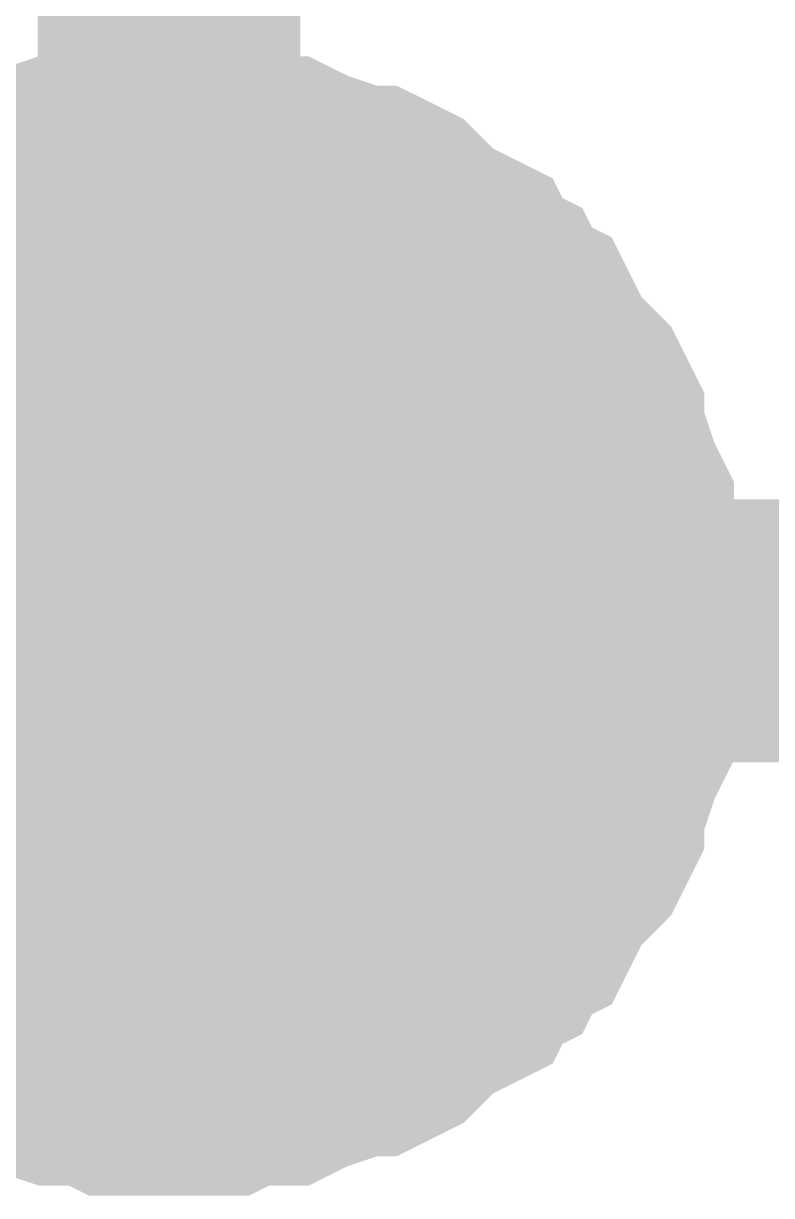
# Model space of a CAD drawing. Header units: inches. Extents: x 0 to 22.3, y 0 to 15.7.
# Drawn here: x 13.8938 to 13.9274, y 13.2737 to 13.3263 of the extents above; entities that cross this region are included whole.
import ezdxf

# ---------------------------------------------------------------- set-up
doc = ezdxf.new("R2010")
doc.units = ezdxf.units.IN
doc.header["$MEASUREMENT"] = 0
doc.layers.add('Sheet', color=255, linetype='Continuous')

msp = doc.modelspace()

# ---------------------------------------------------------------- linework, layer by layer
at = {"layer": 'Sheet'}
for points in [[(12.900034, 13.599153, 0.0118, 0.0118, 0), (12.900034, 13.299474, 0.0118, 0.0118, 0), (13.900369, 13.299474, 0.0118, 0.0118, 0)], [(15.200848, 13.299032, 0.0118, 0.0118, 0), (14.200071, 13.299032, 0.0118, 0.0118, 0), (13.900369, 13.299032, 0.0118, 0.0118, 0), (13.900369, 13.598711, 0.0118, 0.0118, 0)], [(13.88755, 13.314944, 0.0118, 0.0118, 0), (13.888434, 13.315386, 0.0118, 0.0118, 0), (13.888876, 13.315828, 0.0118, 0.0118, 0), (13.88976, 13.316712, 0.0118, 0.0118, 0), (13.890644, 13.317154, 0.0118, 0.0118, 0), (13.891528, 13.317596, 0.0118, 0.0118, 0), (13.892412, 13.317596, 0.0118, 0.0118, 0), (13.893296, 13.318038, 0.0118, 0.0118, 0), (13.89418, 13.31848, 0.0118, 0.0118, 0), (13.895506, 13.318922, 0.0118, 0.0118, 0), (13.89639, 13.318922, 0.0118, 0.0118, 0), (13.897274, 13.318922, 0.0118, 0.0118, 0), (13.898158, 13.319364, 0.0118, 0.0118, 0), (13.899485, 13.319364, 0.0118, 0.0118, 0), (13.900369, 13.319364, 0.0118, 0.0118, 0)], [(13.88755, 13.314944, 0.0118, 0.0118, 0), (13.888434, 13.315386, 0.0118, 0.0118, 0), (13.888876, 13.315828, 0.0118, 0.0118, 0), (13.88976, 13.316712, 0.0118, 0.0118, 0), (13.890644, 13.317154, 0.0118, 0.0118, 0), (13.891528, 13.317596, 0.0118, 0.0118, 0), (13.892412, 13.317596, 0.0118, 0.0118, 0), (13.893296, 13.318038, 0.0118, 0.0118, 0), (13.89418, 13.31848, 0.0118, 0.0118, 0), (13.895506, 13.318922, 0.0118, 0.0118, 0), (13.89639, 13.318922, 0.0118, 0.0118, 0), (13.897274, 13.318922, 0.0118, 0.0118, 0), (13.898158, 13.319364, 0.0118, 0.0118, 0), (13.899485, 13.319364, 0.0118, 0.0118, 0), (13.900369, 13.319364, 0.0118, 0.0118, 0)], [(13.88755, 13.314944, 0.0118, 0.0118, 0), (13.888434, 13.315386, 0.0118, 0.0118, 0), (13.888876, 13.315828, 0.0118, 0.0118, 0), (13.88976, 13.316712, 0.0118, 0.0118, 0), (13.890644, 13.317154, 0.0118, 0.0118, 0), (13.891528, 13.317596, 0.0118, 0.0118, 0), (13.892412, 13.317596, 0.0118, 0.0118, 0), (13.893296, 13.318038, 0.0118, 0.0118, 0), (13.89418, 13.31848, 0.0118, 0.0118, 0), (13.895506, 13.318922, 0.0118, 0.0118, 0), (13.89639, 13.318922, 0.0118, 0.0118, 0), (13.897274, 13.318922, 0.0118, 0.0118, 0), (13.898158, 13.319364, 0.0118, 0.0118, 0), (13.899485, 13.319364, 0.0118, 0.0118, 0), (13.900369, 13.319364, 0.0118, 0.0118, 0)], [(13.88755, 13.314944, 0.0118, 0.0118, 0), (13.888434, 13.315386, 0.0118, 0.0118, 0), (13.888876, 13.315828, 0.0118, 0.0118, 0), (13.88976, 13.316712, 0.0118, 0.0118, 0), (13.890644, 13.317154, 0.0118, 0.0118, 0), (13.891528, 13.317596, 0.0118, 0.0118, 0), (13.892412, 13.317596, 0.0118, 0.0118, 0), (13.893296, 13.318038, 0.0118, 0.0118, 0), (13.89418, 13.31848, 0.0118, 0.0118, 0), (13.895506, 13.318922, 0.0118, 0.0118, 0), (13.89639, 13.318922, 0.0118, 0.0118, 0), (13.897274, 13.318922, 0.0118, 0.0118, 0), (13.898158, 13.319364, 0.0118, 0.0118, 0), (13.899485, 13.319364, 0.0118, 0.0118, 0), (13.900369, 13.319364, 0.0118, 0.0118, 0)], [(13.900369, 13.319364, 0.0118, 0.0118, 0), (13.900369, 13.319364, 0.0118, 0.0118, 0)], [(13.900369, 13.319364, 0.0118, 0.0118, 0), (13.901253, 13.319364, 0.0118, 0.0118, 0), (13.902579, 13.319364, 0.0118, 0.0118, 0), (13.903463, 13.318922, 0.0118, 0.0118, 0), (13.904347, 13.318922, 0.0118, 0.0118, 0), (13.905231, 13.318922, 0.0118, 0.0118, 0), (13.906115, 13.31848, 0.0118, 0.0118, 0), (13.907441, 13.318038, 0.0118, 0.0118, 0), (13.908325, 13.317596, 0.0118, 0.0118, 0), (13.909209, 13.317596, 0.0118, 0.0118, 0), (13.910094, 13.317154, 0.0118, 0.0118, 0), (13.910536, 13.316712, 0.0118, 0.0118, 0), (13.91142, 13.315828, 0.0118, 0.0118, 0), (13.912304, 13.315386, 0.0118, 0.0118, 0), (13.913188, 13.314944, 0.0118, 0.0118, 0), (13.91363, 13.31406, 0.0118, 0.0118, 0), (13.914514, 13.313618, 0.0118, 0.0118, 0), (13.914956, 13.312734, 0.0118, 0.0118, 0), (13.91584, 13.312292, 0.0118, 0.0118, 0), (13.916282, 13.311408, 0.0118, 0.0118, 0), (13.916724, 13.310524, 0.0118, 0.0118, 0), (13.917608, 13.30964, 0.0118, 0.0118, 0), (13.91805, 13.309198, 0.0118, 0.0118, 0), (13.918492, 13.308314, 0.0118, 0.0118, 0), (13.918492, 13.30743, 0.0118, 0.0118, 0), (13.918934, 13.306546, 0.0118, 0.0118, 0), (13.919376, 13.30522, 0.0118, 0.0118, 0), (13.919818, 13.304336, 0.0118, 0.0118, 0), (13.919818, 13.303452, 0.0118, 0.0118, 0), (13.919818, 13.302568, 0.0118, 0.0118, 0), (13.92026, 13.301684, 0.0118, 0.0118, 0), (13.92026, 13.300358, 0.0118, 0.0118, 0), (13.92026, 13.299474, 0.0118, 0.0118, 0)], [(13.900369, 13.319364, 0.0118, 0.0118, 0), (13.900369, 13.319364, 0.0118, 0.0118, 0)], [(13.900369, 13.319364, 0.0118, 0.0118, 0), (13.901253, 13.319364, 0.0118, 0.0118, 0), (13.902579, 13.319364, 0.0118, 0.0118, 0), (13.903463, 13.318922, 0.0118, 0.0118, 0), (13.904347, 13.318922, 0.0118, 0.0118, 0), (13.905231, 13.318922, 0.0118, 0.0118, 0), (13.906115, 13.31848, 0.0118, 0.0118, 0), (13.907441, 13.318038, 0.0118, 0.0118, 0), (13.908325, 13.317596, 0.0118, 0.0118, 0), (13.909209, 13.317596, 0.0118, 0.0118, 0), (13.910094, 13.317154, 0.0118, 0.0118, 0), (13.910536, 13.316712, 0.0118, 0.0118, 0), (13.91142, 13.315828, 0.0118, 0.0118, 0), (13.912304, 13.315386, 0.0118, 0.0118, 0), (13.913188, 13.314944, 0.0118, 0.0118, 0), (13.91363, 13.31406, 0.0118, 0.0118, 0), (13.914514, 13.313618, 0.0118, 0.0118, 0), (13.914956, 13.312734, 0.0118, 0.0118, 0), (13.91584, 13.312292, 0.0118, 0.0118, 0), (13.916282, 13.311408, 0.0118, 0.0118, 0), (13.916724, 13.310524, 0.0118, 0.0118, 0), (13.917608, 13.30964, 0.0118, 0.0118, 0), (13.91805, 13.309198, 0.0118, 0.0118, 0), (13.918492, 13.308314, 0.0118, 0.0118, 0), (13.918492, 13.30743, 0.0118, 0.0118, 0), (13.918934, 13.306546, 0.0118, 0.0118, 0), (13.919376, 13.30522, 0.0118, 0.0118, 0), (13.919818, 13.304336, 0.0118, 0.0118, 0), (13.919818, 13.303452, 0.0118, 0.0118, 0), (13.919818, 13.302568, 0.0118, 0.0118, 0), (13.92026, 13.301684, 0.0118, 0.0118, 0), (13.92026, 13.300358, 0.0118, 0.0118, 0), (13.92026, 13.299474, 0.0118, 0.0118, 0)], [(13.900369, 13.319364, 0.0118, 0.0118, 0), (13.900369, 13.319364, 0.0118, 0.0118, 0)], [(13.900369, 13.319364, 0.0118, 0.0118, 0), (13.901253, 13.319364, 0.0118, 0.0118, 0), (13.902579, 13.319364, 0.0118, 0.0118, 0), (13.903463, 13.318922, 0.0118, 0.0118, 0), (13.904347, 13.318922, 0.0118, 0.0118, 0), (13.905231, 13.318922, 0.0118, 0.0118, 0), (13.906115, 13.31848, 0.0118, 0.0118, 0), (13.907441, 13.318038, 0.0118, 0.0118, 0), (13.908325, 13.317596, 0.0118, 0.0118, 0), (13.909209, 13.317596, 0.0118, 0.0118, 0), (13.910094, 13.317154, 0.0118, 0.0118, 0), (13.910536, 13.316712, 0.0118, 0.0118, 0), (13.91142, 13.315828, 0.0118, 0.0118, 0), (13.912304, 13.315386, 0.0118, 0.0118, 0), (13.913188, 13.314944, 0.0118, 0.0118, 0), (13.91363, 13.31406, 0.0118, 0.0118, 0), (13.914514, 13.313618, 0.0118, 0.0118, 0), (13.914956, 13.312734, 0.0118, 0.0118, 0), (13.91584, 13.312292, 0.0118, 0.0118, 0), (13.916282, 13.311408, 0.0118, 0.0118, 0), (13.916724, 13.310524, 0.0118, 0.0118, 0), (13.917608, 13.30964, 0.0118, 0.0118, 0), (13.91805, 13.309198, 0.0118, 0.0118, 0), (13.918492, 13.308314, 0.0118, 0.0118, 0), (13.918492, 13.30743, 0.0118, 0.0118, 0), (13.918934, 13.306546, 0.0118, 0.0118, 0), (13.919376, 13.30522, 0.0118, 0.0118, 0), (13.919818, 13.304336, 0.0118, 0.0118, 0), (13.919818, 13.303452, 0.0118, 0.0118, 0), (13.919818, 13.302568, 0.0118, 0.0118, 0), (13.92026, 13.301684, 0.0118, 0.0118, 0), (13.92026, 13.300358, 0.0118, 0.0118, 0), (13.92026, 13.299474, 0.0118, 0.0118, 0)], [(13.900369, 13.319364, 0.0118, 0.0118, 0), (13.900369, 13.319364, 0.0118, 0.0118, 0)], [(13.900369, 13.319364, 0.0118, 0.0118, 0), (13.901253, 13.319364, 0.0118, 0.0118, 0), (13.902579, 13.319364, 0.0118, 0.0118, 0), (13.903463, 13.318922, 0.0118, 0.0118, 0), (13.904347, 13.318922, 0.0118, 0.0118, 0), (13.905231, 13.318922, 0.0118, 0.0118, 0), (13.906115, 13.31848, 0.0118, 0.0118, 0), (13.907441, 13.318038, 0.0118, 0.0118, 0), (13.908325, 13.317596, 0.0118, 0.0118, 0), (13.909209, 13.317596, 0.0118, 0.0118, 0), (13.910094, 13.317154, 0.0118, 0.0118, 0), (13.910536, 13.316712, 0.0118, 0.0118, 0), (13.91142, 13.315828, 0.0118, 0.0118, 0), (13.912304, 13.315386, 0.0118, 0.0118, 0), (13.913188, 13.314944, 0.0118, 0.0118, 0), (13.91363, 13.31406, 0.0118, 0.0118, 0), (13.914514, 13.313618, 0.0118, 0.0118, 0), (13.914956, 13.312734, 0.0118, 0.0118, 0), (13.91584, 13.312292, 0.0118, 0.0118, 0), (13.916282, 13.311408, 0.0118, 0.0118, 0), (13.916724, 13.310524, 0.0118, 0.0118, 0), (13.917608, 13.30964, 0.0118, 0.0118, 0), (13.91805, 13.309198, 0.0118, 0.0118, 0), (13.918492, 13.308314, 0.0118, 0.0118, 0), (13.918492, 13.30743, 0.0118, 0.0118, 0), (13.918934, 13.306546, 0.0118, 0.0118, 0), (13.919376, 13.30522, 0.0118, 0.0118, 0), (13.919818, 13.304336, 0.0118, 0.0118, 0), (13.919818, 13.303452, 0.0118, 0.0118, 0), (13.919818, 13.302568, 0.0118, 0.0118, 0), (13.92026, 13.301684, 0.0118, 0.0118, 0), (13.92026, 13.300358, 0.0118, 0.0118, 0), (13.92026, 13.299474, 0.0118, 0.0118, 0)], [(13.891528, 13.317596, 0.0039, 0.0039, 0), (13.892412, 13.317596, 0.0039, 0.0039, 0), (13.893296, 13.318038, 0.0039, 0.0039, 0), (13.89418, 13.31848, 0.0039, 0.0039, 0), (13.895506, 13.318922, 0.0039, 0.0039, 0), (13.89639, 13.318922, 0.0039, 0.0039, 0), (13.897274, 13.318922, 0.0039, 0.0039, 0), (13.898158, 13.319364, 0.0039, 0.0039, 0), (13.899485, 13.319364, 0.0039, 0.0039, 0), (13.900369, 13.319364, 0.0039, 0.0039, 0)], [(13.891528, 13.317596, 0.0039, 0.0039, 0), (13.892412, 13.317596, 0.0039, 0.0039, 0), (13.893296, 13.318038, 0.0039, 0.0039, 0), (13.89418, 13.31848, 0.0039, 0.0039, 0), (13.895506, 13.318922, 0.0039, 0.0039, 0), (13.89639, 13.318922, 0.0039, 0.0039, 0), (13.897274, 13.318922, 0.0039, 0.0039, 0), (13.898158, 13.319364, 0.0039, 0.0039, 0), (13.899485, 13.319364, 0.0039, 0.0039, 0), (13.900369, 13.319364, 0.0039, 0.0039, 0)], [(13.891528, 13.317596, 0.0039, 0.0039, 0), (13.892412, 13.317596, 0.0039, 0.0039, 0), (13.893296, 13.318038, 0.0039, 0.0039, 0), (13.89418, 13.31848, 0.0039, 0.0039, 0), (13.895506, 13.318922, 0.0039, 0.0039, 0), (13.89639, 13.318922, 0.0039, 0.0039, 0), (13.897274, 13.318922, 0.0039, 0.0039, 0), (13.898158, 13.319364, 0.0039, 0.0039, 0), (13.899485, 13.319364, 0.0039, 0.0039, 0), (13.900369, 13.319364, 0.0039, 0.0039, 0)], [(13.891528, 13.317596, 0.0039, 0.0039, 0), (13.892412, 13.317596, 0.0039, 0.0039, 0), (13.893296, 13.318038, 0.0039, 0.0039, 0), (13.89418, 13.31848, 0.0039, 0.0039, 0), (13.895506, 13.318922, 0.0039, 0.0039, 0), (13.89639, 13.318922, 0.0039, 0.0039, 0), (13.897274, 13.318922, 0.0039, 0.0039, 0), (13.898158, 13.319364, 0.0039, 0.0039, 0), (13.899485, 13.319364, 0.0039, 0.0039, 0), (13.900369, 13.319364, 0.0039, 0.0039, 0)], [(13.900369, 13.319364, 0.0039, 0.0039, 0), (13.900369, 13.319364, 0.0039, 0.0039, 0)], [(13.900369, 13.319364, 0.0039, 0.0039, 0), (13.901253, 13.319364, 0.0039, 0.0039, 0), (13.902579, 13.319364, 0.0039, 0.0039, 0), (13.903463, 13.318922, 0.0039, 0.0039, 0), (13.904347, 13.318922, 0.0039, 0.0039, 0), (13.905231, 13.318922, 0.0039, 0.0039, 0), (13.906115, 13.31848, 0.0039, 0.0039, 0), (13.907441, 13.318038, 0.0039, 0.0039, 0), (13.908325, 13.317596, 0.0039, 0.0039, 0), (13.909209, 13.317596, 0.0039, 0.0039, 0), (13.910094, 13.317154, 0.0039, 0.0039, 0), (13.910536, 13.316712, 0.0039, 0.0039, 0), (13.91142, 13.315828, 0.0039, 0.0039, 0), (13.912304, 13.315386, 0.0039, 0.0039, 0), (13.913188, 13.314944, 0.0039, 0.0039, 0), (13.91363, 13.31406, 0.0039, 0.0039, 0), (13.914514, 13.313618, 0.0039, 0.0039, 0), (13.914956, 13.312734, 0.0039, 0.0039, 0), (13.91584, 13.312292, 0.0039, 0.0039, 0), (13.916282, 13.311408, 0.0039, 0.0039, 0), (13.916724, 13.310524, 0.0039, 0.0039, 0), (13.917608, 13.30964, 0.0039, 0.0039, 0), (13.91805, 13.309198, 0.0039, 0.0039, 0), (13.918492, 13.308314, 0.0039, 0.0039, 0), (13.918492, 13.30743, 0.0039, 0.0039, 0), (13.918934, 13.306546, 0.0039, 0.0039, 0), (13.919376, 13.30522, 0.0039, 0.0039, 0), (13.919818, 13.304336, 0.0039, 0.0039, 0), (13.919818, 13.303452, 0.0039, 0.0039, 0), (13.919818, 13.302568, 0.0039, 0.0039, 0), (13.92026, 13.301684, 0.0039, 0.0039, 0), (13.92026, 13.300358, 0.0039, 0.0039, 0), (13.92026, 13.299474, 0.0039, 0.0039, 0)], [(13.900369, 13.319364, 0.0039, 0.0039, 0), (13.900369, 13.319364, 0.0039, 0.0039, 0)], [(13.900369, 13.319364, 0.0039, 0.0039, 0), (13.901253, 13.319364, 0.0039, 0.0039, 0), (13.902579, 13.319364, 0.0039, 0.0039, 0), (13.903463, 13.318922, 0.0039, 0.0039, 0), (13.904347, 13.318922, 0.0039, 0.0039, 0), (13.905231, 13.318922, 0.0039, 0.0039, 0), (13.906115, 13.31848, 0.0039, 0.0039, 0), (13.907441, 13.318038, 0.0039, 0.0039, 0), (13.908325, 13.317596, 0.0039, 0.0039, 0), (13.909209, 13.317596, 0.0039, 0.0039, 0), (13.910094, 13.317154, 0.0039, 0.0039, 0), (13.910536, 13.316712, 0.0039, 0.0039, 0), (13.91142, 13.315828, 0.0039, 0.0039, 0), (13.912304, 13.315386, 0.0039, 0.0039, 0), (13.913188, 13.314944, 0.0039, 0.0039, 0), (13.91363, 13.31406, 0.0039, 0.0039, 0), (13.914514, 13.313618, 0.0039, 0.0039, 0), (13.914956, 13.312734, 0.0039, 0.0039, 0), (13.91584, 13.312292, 0.0039, 0.0039, 0), (13.916282, 13.311408, 0.0039, 0.0039, 0), (13.916724, 13.310524, 0.0039, 0.0039, 0), (13.917608, 13.30964, 0.0039, 0.0039, 0), (13.91805, 13.309198, 0.0039, 0.0039, 0), (13.918492, 13.308314, 0.0039, 0.0039, 0), (13.918492, 13.30743, 0.0039, 0.0039, 0), (13.918934, 13.306546, 0.0039, 0.0039, 0), (13.919376, 13.30522, 0.0039, 0.0039, 0), (13.919818, 13.304336, 0.0039, 0.0039, 0), (13.919818, 13.303452, 0.0039, 0.0039, 0), (13.919818, 13.302568, 0.0039, 0.0039, 0), (13.92026, 13.301684, 0.0039, 0.0039, 0), (13.92026, 13.300358, 0.0039, 0.0039, 0), (13.92026, 13.299474, 0.0039, 0.0039, 0)], [(13.900369, 13.319364, 0.0039, 0.0039, 0), (13.900369, 13.319364, 0.0039, 0.0039, 0)], [(13.900369, 13.319364, 0.0039, 0.0039, 0), (13.901253, 13.319364, 0.0039, 0.0039, 0), (13.902579, 13.319364, 0.0039, 0.0039, 0), (13.903463, 13.318922, 0.0039, 0.0039, 0), (13.904347, 13.318922, 0.0039, 0.0039, 0), (13.905231, 13.318922, 0.0039, 0.0039, 0), (13.906115, 13.31848, 0.0039, 0.0039, 0), (13.907441, 13.318038, 0.0039, 0.0039, 0), (13.908325, 13.317596, 0.0039, 0.0039, 0), (13.909209, 13.317596, 0.0039, 0.0039, 0), (13.910094, 13.317154, 0.0039, 0.0039, 0), (13.910536, 13.316712, 0.0039, 0.0039, 0), (13.91142, 13.315828, 0.0039, 0.0039, 0), (13.912304, 13.315386, 0.0039, 0.0039, 0), (13.913188, 13.314944, 0.0039, 0.0039, 0), (13.91363, 13.31406, 0.0039, 0.0039, 0), (13.914514, 13.313618, 0.0039, 0.0039, 0), (13.914956, 13.312734, 0.0039, 0.0039, 0), (13.91584, 13.312292, 0.0039, 0.0039, 0), (13.916282, 13.311408, 0.0039, 0.0039, 0), (13.916724, 13.310524, 0.0039, 0.0039, 0), (13.917608, 13.30964, 0.0039, 0.0039, 0), (13.91805, 13.309198, 0.0039, 0.0039, 0), (13.918492, 13.308314, 0.0039, 0.0039, 0), (13.918492, 13.30743, 0.0039, 0.0039, 0), (13.918934, 13.306546, 0.0039, 0.0039, 0), (13.919376, 13.30522, 0.0039, 0.0039, 0), (13.919818, 13.304336, 0.0039, 0.0039, 0), (13.919818, 13.303452, 0.0039, 0.0039, 0), (13.919818, 13.302568, 0.0039, 0.0039, 0), (13.92026, 13.301684, 0.0039, 0.0039, 0), (13.92026, 13.300358, 0.0039, 0.0039, 0), (13.92026, 13.299474, 0.0039, 0.0039, 0)], [(13.900369, 13.319364, 0.0039, 0.0039, 0), (13.900369, 13.319364, 0.0039, 0.0039, 0)], [(13.900369, 13.319364, 0.0039, 0.0039, 0), (13.901253, 13.319364, 0.0039, 0.0039, 0), (13.902579, 13.319364, 0.0039, 0.0039, 0), (13.903463, 13.318922, 0.0039, 0.0039, 0), (13.904347, 13.318922, 0.0039, 0.0039, 0), (13.905231, 13.318922, 0.0039, 0.0039, 0), (13.906115, 13.31848, 0.0039, 0.0039, 0), (13.907441, 13.318038, 0.0039, 0.0039, 0), (13.908325, 13.317596, 0.0039, 0.0039, 0), (13.909209, 13.317596, 0.0039, 0.0039, 0), (13.910094, 13.317154, 0.0039, 0.0039, 0), (13.910536, 13.316712, 0.0039, 0.0039, 0), (13.91142, 13.315828, 0.0039, 0.0039, 0), (13.912304, 13.315386, 0.0039, 0.0039, 0), (13.913188, 13.314944, 0.0039, 0.0039, 0), (13.91363, 13.31406, 0.0039, 0.0039, 0), (13.914514, 13.313618, 0.0039, 0.0039, 0), (13.914956, 13.312734, 0.0039, 0.0039, 0), (13.91584, 13.312292, 0.0039, 0.0039, 0), (13.916282, 13.311408, 0.0039, 0.0039, 0), (13.916724, 13.310524, 0.0039, 0.0039, 0), (13.917608, 13.30964, 0.0039, 0.0039, 0), (13.91805, 13.309198, 0.0039, 0.0039, 0), (13.918492, 13.308314, 0.0039, 0.0039, 0), (13.918492, 13.30743, 0.0039, 0.0039, 0), (13.918934, 13.306546, 0.0039, 0.0039, 0), (13.919376, 13.30522, 0.0039, 0.0039, 0), (13.919818, 13.304336, 0.0039, 0.0039, 0), (13.919818, 13.303452, 0.0039, 0.0039, 0), (13.919818, 13.302568, 0.0039, 0.0039, 0), (13.92026, 13.301684, 0.0039, 0.0039, 0), (13.92026, 13.300358, 0.0039, 0.0039, 0), (13.92026, 13.299474, 0.0039, 0.0039, 0)], [(13.92026, 13.299474, 0.0118, 0.0118, 0), (13.92026, 13.29859, 0.0118, 0.0118, 0), (13.92026, 13.297264, 0.0118, 0.0118, 0), (13.919818, 13.29638, 0.0118, 0.0118, 0), (13.919818, 13.295495, 0.0118, 0.0118, 0), (13.919818, 13.294611, 0.0118, 0.0118, 0), (13.919376, 13.293727, 0.0118, 0.0118, 0), (13.918934, 13.292401, 0.0118, 0.0118, 0), (13.918492, 13.291517, 0.0118, 0.0118, 0), (13.918492, 13.290633, 0.0118, 0.0118, 0), (13.91805, 13.289749, 0.0118, 0.0118, 0), (13.917608, 13.289307, 0.0118, 0.0118, 0), (13.916724, 13.288423, 0.0118, 0.0118, 0), (13.916282, 13.287539, 0.0118, 0.0118, 0), (13.91584, 13.286655, 0.0118, 0.0118, 0), (13.914956, 13.286213, 0.0118, 0.0118, 0), (13.914514, 13.285329, 0.0118, 0.0118, 0), (13.91363, 13.284887, 0.0118, 0.0118, 0), (13.913188, 13.284003, 0.0118, 0.0118, 0), (13.912304, 13.283561, 0.0118, 0.0118, 0), (13.91142, 13.283119, 0.0118, 0.0118, 0), (13.910536, 13.282235, 0.0118, 0.0118, 0), (13.910094, 13.281793, 0.0118, 0.0118, 0), (13.909209, 13.281351, 0.0118, 0.0118, 0), (13.908325, 13.281351, 0.0118, 0.0118, 0), (13.907441, 13.280909, 0.0118, 0.0118, 0), (13.906115, 13.280467, 0.0118, 0.0118, 0), (13.905231, 13.280025, 0.0118, 0.0118, 0), (13.904347, 13.280025, 0.0118, 0.0118, 0), (13.903463, 13.280025, 0.0118, 0.0118, 0), (13.902579, 13.279583, 0.0118, 0.0118, 0), (13.901253, 13.279583, 0.0118, 0.0118, 0), (13.900369, 13.279583, 0.0118, 0.0118, 0)], [(13.92026, 13.299474, 0.0118, 0.0118, 0), (13.92026, 13.29859, 0.0118, 0.0118, 0), (13.92026, 13.297264, 0.0118, 0.0118, 0), (13.919818, 13.29638, 0.0118, 0.0118, 0), (13.919818, 13.295495, 0.0118, 0.0118, 0), (13.919818, 13.294611, 0.0118, 0.0118, 0), (13.919376, 13.293727, 0.0118, 0.0118, 0), (13.918934, 13.292401, 0.0118, 0.0118, 0), (13.918492, 13.291517, 0.0118, 0.0118, 0), (13.918492, 13.290633, 0.0118, 0.0118, 0), (13.91805, 13.289749, 0.0118, 0.0118, 0), (13.917608, 13.289307, 0.0118, 0.0118, 0), (13.916724, 13.288423, 0.0118, 0.0118, 0), (13.916282, 13.287539, 0.0118, 0.0118, 0), (13.91584, 13.286655, 0.0118, 0.0118, 0), (13.914956, 13.286213, 0.0118, 0.0118, 0), (13.914514, 13.285329, 0.0118, 0.0118, 0), (13.91363, 13.284887, 0.0118, 0.0118, 0), (13.913188, 13.284003, 0.0118, 0.0118, 0), (13.912304, 13.283561, 0.0118, 0.0118, 0), (13.91142, 13.283119, 0.0118, 0.0118, 0), (13.910536, 13.282235, 0.0118, 0.0118, 0), (13.910094, 13.281793, 0.0118, 0.0118, 0), (13.909209, 13.281351, 0.0118, 0.0118, 0), (13.908325, 13.281351, 0.0118, 0.0118, 0), (13.907441, 13.280909, 0.0118, 0.0118, 0), (13.906115, 13.280467, 0.0118, 0.0118, 0), (13.905231, 13.280025, 0.0118, 0.0118, 0), (13.904347, 13.280025, 0.0118, 0.0118, 0), (13.903463, 13.280025, 0.0118, 0.0118, 0), (13.902579, 13.279583, 0.0118, 0.0118, 0), (13.901253, 13.279583, 0.0118, 0.0118, 0), (13.900369, 13.279583, 0.0118, 0.0118, 0)], [(13.92026, 13.299474, 0.0118, 0.0118, 0), (13.92026, 13.29859, 0.0118, 0.0118, 0), (13.92026, 13.297264, 0.0118, 0.0118, 0), (13.919818, 13.29638, 0.0118, 0.0118, 0), (13.919818, 13.295495, 0.0118, 0.0118, 0), (13.919818, 13.294611, 0.0118, 0.0118, 0), (13.919376, 13.293727, 0.0118, 0.0118, 0), (13.918934, 13.292401, 0.0118, 0.0118, 0), (13.918492, 13.291517, 0.0118, 0.0118, 0), (13.918492, 13.290633, 0.0118, 0.0118, 0), (13.91805, 13.289749, 0.0118, 0.0118, 0), (13.917608, 13.289307, 0.0118, 0.0118, 0), (13.916724, 13.288423, 0.0118, 0.0118, 0), (13.916282, 13.287539, 0.0118, 0.0118, 0), (13.91584, 13.286655, 0.0118, 0.0118, 0), (13.914956, 13.286213, 0.0118, 0.0118, 0), (13.914514, 13.285329, 0.0118, 0.0118, 0), (13.91363, 13.284887, 0.0118, 0.0118, 0), (13.913188, 13.284003, 0.0118, 0.0118, 0), (13.912304, 13.283561, 0.0118, 0.0118, 0), (13.91142, 13.283119, 0.0118, 0.0118, 0), (13.910536, 13.282235, 0.0118, 0.0118, 0), (13.910094, 13.281793, 0.0118, 0.0118, 0), (13.909209, 13.281351, 0.0118, 0.0118, 0), (13.908325, 13.281351, 0.0118, 0.0118, 0), (13.907441, 13.280909, 0.0118, 0.0118, 0), (13.906115, 13.280467, 0.0118, 0.0118, 0), (13.905231, 13.280025, 0.0118, 0.0118, 0), (13.904347, 13.280025, 0.0118, 0.0118, 0), (13.903463, 13.280025, 0.0118, 0.0118, 0), (13.902579, 13.279583, 0.0118, 0.0118, 0), (13.901253, 13.279583, 0.0118, 0.0118, 0), (13.900369, 13.279583, 0.0118, 0.0118, 0)], [(13.92026, 13.299474, 0.0118, 0.0118, 0), (13.92026, 13.29859, 0.0118, 0.0118, 0), (13.92026, 13.297264, 0.0118, 0.0118, 0), (13.919818, 13.29638, 0.0118, 0.0118, 0), (13.919818, 13.295495, 0.0118, 0.0118, 0), (13.919818, 13.294611, 0.0118, 0.0118, 0), (13.919376, 13.293727, 0.0118, 0.0118, 0), (13.918934, 13.292401, 0.0118, 0.0118, 0), (13.918492, 13.291517, 0.0118, 0.0118, 0), (13.918492, 13.290633, 0.0118, 0.0118, 0), (13.91805, 13.289749, 0.0118, 0.0118, 0), (13.917608, 13.289307, 0.0118, 0.0118, 0), (13.916724, 13.288423, 0.0118, 0.0118, 0), (13.916282, 13.287539, 0.0118, 0.0118, 0), (13.91584, 13.286655, 0.0118, 0.0118, 0), (13.914956, 13.286213, 0.0118, 0.0118, 0), (13.914514, 13.285329, 0.0118, 0.0118, 0), (13.91363, 13.284887, 0.0118, 0.0118, 0), (13.913188, 13.284003, 0.0118, 0.0118, 0), (13.912304, 13.283561, 0.0118, 0.0118, 0), (13.91142, 13.283119, 0.0118, 0.0118, 0), (13.910536, 13.282235, 0.0118, 0.0118, 0), (13.910094, 13.281793, 0.0118, 0.0118, 0), (13.909209, 13.281351, 0.0118, 0.0118, 0), (13.908325, 13.281351, 0.0118, 0.0118, 0), (13.907441, 13.280909, 0.0118, 0.0118, 0), (13.906115, 13.280467, 0.0118, 0.0118, 0), (13.905231, 13.280025, 0.0118, 0.0118, 0), (13.904347, 13.280025, 0.0118, 0.0118, 0), (13.903463, 13.280025, 0.0118, 0.0118, 0), (13.902579, 13.279583, 0.0118, 0.0118, 0), (13.901253, 13.279583, 0.0118, 0.0118, 0), (13.900369, 13.279583, 0.0118, 0.0118, 0)], [(13.92026, 13.299474, 0.0118, 0.0118, 0), (13.92026, 13.299474, 0.0118, 0.0118, 0), (13.92026, 13.299474, 0.0118, 0.0118, 0), (13.92026, 13.299474, 0.0118, 0.0118, 0), (13.92026, 13.299474, 0.0118, 0.0118, 0), (13.92026, 13.299474, 0.0118, 0.0118, 0), (13.92026, 13.299474, 0.0118, 0.0118, 0), (13.92026, 13.299474, 0.0118, 0.0118, 0), (13.92026, 13.299474, 0.0118, 0.0118, 0), (13.92026, 13.299474, 0.0118, 0.0118, 0), (13.92026, 13.299474, 0.0118, 0.0118, 0), (13.92026, 13.299474, 0.0118, 0.0118, 0), (13.92026, 13.299474, 0.0118, 0.0118, 0), (13.92026, 13.299474, 0.0118, 0.0118, 0), (13.92026, 13.299474, 0.0118, 0.0118, 0), (13.92026, 13.299474, 0.0118, 0.0118, 0), (13.92026, 13.299474, 0.0118, 0.0118, 0), (13.92026, 13.299474, 0.0118, 0.0118, 0), (13.92026, 13.299474, 0.0118, 0.0118, 0), (13.92026, 13.299474, 0.0118, 0.0118, 0), (13.92026, 13.299474, 0.0118, 0.0118, 0), (13.92026, 13.299474, 0.0118, 0.0118, 0), (13.92026, 13.299474, 0.0118, 0.0118, 0), (13.92026, 13.299474, 0.0118, 0.0118, 0), (13.92026, 13.299474, 0.0118, 0.0118, 0), (13.92026, 13.299474, 0.0118, 0.0118, 0), (13.92026, 13.299474, 0.0118, 0.0118, 0), (13.92026, 13.299474, 0.0118, 0.0118, 0), (13.92026, 13.299474, 0.0118, 0.0118, 0), (13.92026, 13.299474, 0.0118, 0.0118, 0), (13.92026, 13.299474, 0.0118, 0.0118, 0), (13.92026, 13.299474, 0.0118, 0.0118, 0), (13.92026, 13.299474, 0.0118, 0.0118, 0)], [(13.92026, 13.299474, 0.0118, 0.0118, 0), (13.92026, 13.299474, 0.0118, 0.0118, 0)], [(13.92026, 13.299474, 0.0118, 0.0118, 0), (13.92026, 13.299474, 0.0118, 0.0118, 0), (13.92026, 13.299474, 0.0118, 0.0118, 0), (13.92026, 13.299474, 0.0118, 0.0118, 0), (13.92026, 13.299474, 0.0118, 0.0118, 0), (13.92026, 13.299474, 0.0118, 0.0118, 0), (13.92026, 13.299474, 0.0118, 0.0118, 0), (13.92026, 13.299474, 0.0118, 0.0118, 0), (13.92026, 13.299474, 0.0118, 0.0118, 0), (13.92026, 13.299474, 0.0118, 0.0118, 0), (13.92026, 13.299474, 0.0118, 0.0118, 0), (13.92026, 13.299474, 0.0118, 0.0118, 0), (13.92026, 13.299474, 0.0118, 0.0118, 0), (13.92026, 13.299474, 0.0118, 0.0118, 0), (13.92026, 13.299474, 0.0118, 0.0118, 0), (13.92026, 13.299474, 0.0118, 0.0118, 0), (13.92026, 13.299474, 0.0118, 0.0118, 0), (13.92026, 13.299474, 0.0118, 0.0118, 0), (13.92026, 13.299474, 0.0118, 0.0118, 0), (13.92026, 13.299474, 0.0118, 0.0118, 0), (13.92026, 13.299474, 0.0118, 0.0118, 0), (13.92026, 13.299474, 0.0118, 0.0118, 0), (13.92026, 13.299474, 0.0118, 0.0118, 0), (13.92026, 13.299474, 0.0118, 0.0118, 0), (13.92026, 13.299474, 0.0118, 0.0118, 0), (13.92026, 13.299474, 0.0118, 0.0118, 0), (13.92026, 13.299474, 0.0118, 0.0118, 0), (13.92026, 13.299474, 0.0118, 0.0118, 0), (13.92026, 13.299474, 0.0118, 0.0118, 0), (13.92026, 13.299474, 0.0118, 0.0118, 0), (13.92026, 13.299474, 0.0118, 0.0118, 0), (13.92026, 13.299474, 0.0118, 0.0118, 0), (13.92026, 13.299474, 0.0118, 0.0118, 0)], [(13.92026, 13.299474, 0.0118, 0.0118, 0), (13.92026, 13.299474, 0.0118, 0.0118, 0)], [(13.92026, 13.299474, 0.0118, 0.0118, 0), (13.92026, 13.299474, 0.0118, 0.0118, 0), (13.92026, 13.299474, 0.0118, 0.0118, 0), (13.92026, 13.299474, 0.0118, 0.0118, 0), (13.92026, 13.299474, 0.0118, 0.0118, 0), (13.92026, 13.299474, 0.0118, 0.0118, 0), (13.92026, 13.299474, 0.0118, 0.0118, 0), (13.92026, 13.299474, 0.0118, 0.0118, 0), (13.92026, 13.299474, 0.0118, 0.0118, 0), (13.92026, 13.299474, 0.0118, 0.0118, 0), (13.92026, 13.299474, 0.0118, 0.0118, 0), (13.92026, 13.299474, 0.0118, 0.0118, 0), (13.92026, 13.299474, 0.0118, 0.0118, 0), (13.92026, 13.299474, 0.0118, 0.0118, 0), (13.92026, 13.299474, 0.0118, 0.0118, 0), (13.92026, 13.299474, 0.0118, 0.0118, 0), (13.92026, 13.299474, 0.0118, 0.0118, 0), (13.92026, 13.299474, 0.0118, 0.0118, 0), (13.92026, 13.299474, 0.0118, 0.0118, 0), (13.92026, 13.299474, 0.0118, 0.0118, 0), (13.92026, 13.299474, 0.0118, 0.0118, 0), (13.92026, 13.299474, 0.0118, 0.0118, 0), (13.92026, 13.299474, 0.0118, 0.0118, 0), (13.92026, 13.299474, 0.0118, 0.0118, 0), (13.92026, 13.299474, 0.0118, 0.0118, 0), (13.92026, 13.299474, 0.0118, 0.0118, 0), (13.92026, 13.299474, 0.0118, 0.0118, 0), (13.92026, 13.299474, 0.0118, 0.0118, 0), (13.92026, 13.299474, 0.0118, 0.0118, 0), (13.92026, 13.299474, 0.0118, 0.0118, 0), (13.92026, 13.299474, 0.0118, 0.0118, 0), (13.92026, 13.299474, 0.0118, 0.0118, 0), (13.92026, 13.299474, 0.0118, 0.0118, 0)], [(13.92026, 13.299474, 0.0118, 0.0118, 0), (13.92026, 13.299474, 0.0118, 0.0118, 0)], [(13.92026, 13.299474, 0.0118, 0.0118, 0), (13.92026, 13.299474, 0.0118, 0.0118, 0), (13.92026, 13.299474, 0.0118, 0.0118, 0), (13.92026, 13.299474, 0.0118, 0.0118, 0), (13.92026, 13.299474, 0.0118, 0.0118, 0), (13.92026, 13.299474, 0.0118, 0.0118, 0), (13.92026, 13.299474, 0.0118, 0.0118, 0), (13.92026, 13.299474, 0.0118, 0.0118, 0), (13.92026, 13.299474, 0.0118, 0.0118, 0), (13.92026, 13.299474, 0.0118, 0.0118, 0), (13.92026, 13.299474, 0.0118, 0.0118, 0), (13.92026, 13.299474, 0.0118, 0.0118, 0), (13.92026, 13.299474, 0.0118, 0.0118, 0), (13.92026, 13.299474, 0.0118, 0.0118, 0), (13.92026, 13.299474, 0.0118, 0.0118, 0), (13.92026, 13.299474, 0.0118, 0.0118, 0), (13.92026, 13.299474, 0.0118, 0.0118, 0), (13.92026, 13.299474, 0.0118, 0.0118, 0), (13.92026, 13.299474, 0.0118, 0.0118, 0), (13.92026, 13.299474, 0.0118, 0.0118, 0), (13.92026, 13.299474, 0.0118, 0.0118, 0), (13.92026, 13.299474, 0.0118, 0.0118, 0), (13.92026, 13.299474, 0.0118, 0.0118, 0), (13.92026, 13.299474, 0.0118, 0.0118, 0), (13.92026, 13.299474, 0.0118, 0.0118, 0), (13.92026, 13.299474, 0.0118, 0.0118, 0), (13.92026, 13.299474, 0.0118, 0.0118, 0), (13.92026, 13.299474, 0.0118, 0.0118, 0), (13.92026, 13.299474, 0.0118, 0.0118, 0), (13.92026, 13.299474, 0.0118, 0.0118, 0), (13.92026, 13.299474, 0.0118, 0.0118, 0), (13.92026, 13.299474, 0.0118, 0.0118, 0), (13.92026, 13.299474, 0.0118, 0.0118, 0)], [(13.92026, 13.299474, 0.0118, 0.0118, 0), (13.92026, 13.299474, 0.0118, 0.0118, 0)], [(13.92026, 13.299474, 0.0039, 0.0039, 0), (13.92026, 13.29859, 0.0039, 0.0039, 0), (13.92026, 13.297264, 0.0039, 0.0039, 0), (13.919818, 13.29638, 0.0039, 0.0039, 0), (13.919818, 13.295495, 0.0039, 0.0039, 0), (13.919818, 13.294611, 0.0039, 0.0039, 0), (13.919376, 13.293727, 0.0039, 0.0039, 0), (13.918934, 13.292401, 0.0039, 0.0039, 0), (13.918492, 13.291517, 0.0039, 0.0039, 0), (13.918492, 13.290633, 0.0039, 0.0039, 0), (13.91805, 13.289749, 0.0039, 0.0039, 0), (13.917608, 13.289307, 0.0039, 0.0039, 0), (13.916724, 13.288423, 0.0039, 0.0039, 0), (13.916282, 13.287539, 0.0039, 0.0039, 0), (13.91584, 13.286655, 0.0039, 0.0039, 0), (13.914956, 13.286213, 0.0039, 0.0039, 0), (13.914514, 13.285329, 0.0039, 0.0039, 0), (13.91363, 13.284887, 0.0039, 0.0039, 0), (13.913188, 13.284003, 0.0039, 0.0039, 0), (13.912304, 13.283561, 0.0039, 0.0039, 0), (13.91142, 13.283119, 0.0039, 0.0039, 0), (13.910536, 13.282235, 0.0039, 0.0039, 0), (13.910094, 13.281793, 0.0039, 0.0039, 0), (13.909209, 13.281351, 0.0039, 0.0039, 0), (13.908325, 13.281351, 0.0039, 0.0039, 0), (13.907441, 13.280909, 0.0039, 0.0039, 0), (13.906115, 13.280467, 0.0039, 0.0039, 0), (13.905231, 13.280025, 0.0039, 0.0039, 0), (13.904347, 13.280025, 0.0039, 0.0039, 0), (13.903463, 13.280025, 0.0039, 0.0039, 0), (13.902579, 13.279583, 0.0039, 0.0039, 0), (13.901253, 13.279583, 0.0039, 0.0039, 0), (13.900369, 13.279583, 0.0039, 0.0039, 0)], [(13.92026, 13.299474, 0.0039, 0.0039, 0), (13.92026, 13.29859, 0.0039, 0.0039, 0), (13.92026, 13.297264, 0.0039, 0.0039, 0), (13.919818, 13.29638, 0.0039, 0.0039, 0), (13.919818, 13.295495, 0.0039, 0.0039, 0), (13.919818, 13.294611, 0.0039, 0.0039, 0), (13.919376, 13.293727, 0.0039, 0.0039, 0), (13.918934, 13.292401, 0.0039, 0.0039, 0), (13.918492, 13.291517, 0.0039, 0.0039, 0), (13.918492, 13.290633, 0.0039, 0.0039, 0), (13.91805, 13.289749, 0.0039, 0.0039, 0), (13.917608, 13.289307, 0.0039, 0.0039, 0), (13.916724, 13.288423, 0.0039, 0.0039, 0), (13.916282, 13.287539, 0.0039, 0.0039, 0), (13.91584, 13.286655, 0.0039, 0.0039, 0), (13.914956, 13.286213, 0.0039, 0.0039, 0), (13.914514, 13.285329, 0.0039, 0.0039, 0), (13.91363, 13.284887, 0.0039, 0.0039, 0), (13.913188, 13.284003, 0.0039, 0.0039, 0), (13.912304, 13.283561, 0.0039, 0.0039, 0), (13.91142, 13.283119, 0.0039, 0.0039, 0), (13.910536, 13.282235, 0.0039, 0.0039, 0), (13.910094, 13.281793, 0.0039, 0.0039, 0), (13.909209, 13.281351, 0.0039, 0.0039, 0), (13.908325, 13.281351, 0.0039, 0.0039, 0), (13.907441, 13.280909, 0.0039, 0.0039, 0), (13.906115, 13.280467, 0.0039, 0.0039, 0), (13.905231, 13.280025, 0.0039, 0.0039, 0), (13.904347, 13.280025, 0.0039, 0.0039, 0), (13.903463, 13.280025, 0.0039, 0.0039, 0), (13.902579, 13.279583, 0.0039, 0.0039, 0), (13.901253, 13.279583, 0.0039, 0.0039, 0), (13.900369, 13.279583, 0.0039, 0.0039, 0)], [(13.92026, 13.299474, 0.0039, 0.0039, 0), (13.92026, 13.29859, 0.0039, 0.0039, 0), (13.92026, 13.297264, 0.0039, 0.0039, 0), (13.919818, 13.29638, 0.0039, 0.0039, 0), (13.919818, 13.295495, 0.0039, 0.0039, 0), (13.919818, 13.294611, 0.0039, 0.0039, 0), (13.919376, 13.293727, 0.0039, 0.0039, 0), (13.918934, 13.292401, 0.0039, 0.0039, 0), (13.918492, 13.291517, 0.0039, 0.0039, 0), (13.918492, 13.290633, 0.0039, 0.0039, 0), (13.91805, 13.289749, 0.0039, 0.0039, 0), (13.917608, 13.289307, 0.0039, 0.0039, 0), (13.916724, 13.288423, 0.0039, 0.0039, 0), (13.916282, 13.287539, 0.0039, 0.0039, 0), (13.91584, 13.286655, 0.0039, 0.0039, 0), (13.914956, 13.286213, 0.0039, 0.0039, 0), (13.914514, 13.285329, 0.0039, 0.0039, 0), (13.91363, 13.284887, 0.0039, 0.0039, 0), (13.913188, 13.284003, 0.0039, 0.0039, 0), (13.912304, 13.283561, 0.0039, 0.0039, 0), (13.91142, 13.283119, 0.0039, 0.0039, 0), (13.910536, 13.282235, 0.0039, 0.0039, 0), (13.910094, 13.281793, 0.0039, 0.0039, 0), (13.909209, 13.281351, 0.0039, 0.0039, 0), (13.908325, 13.281351, 0.0039, 0.0039, 0), (13.907441, 13.280909, 0.0039, 0.0039, 0), (13.906115, 13.280467, 0.0039, 0.0039, 0), (13.905231, 13.280025, 0.0039, 0.0039, 0), (13.904347, 13.280025, 0.0039, 0.0039, 0), (13.903463, 13.280025, 0.0039, 0.0039, 0), (13.902579, 13.279583, 0.0039, 0.0039, 0), (13.901253, 13.279583, 0.0039, 0.0039, 0), (13.900369, 13.279583, 0.0039, 0.0039, 0)], [(13.92026, 13.299474, 0.0039, 0.0039, 0), (13.92026, 13.29859, 0.0039, 0.0039, 0), (13.92026, 13.297264, 0.0039, 0.0039, 0), (13.919818, 13.29638, 0.0039, 0.0039, 0), (13.919818, 13.295495, 0.0039, 0.0039, 0), (13.919818, 13.294611, 0.0039, 0.0039, 0), (13.919376, 13.293727, 0.0039, 0.0039, 0), (13.918934, 13.292401, 0.0039, 0.0039, 0), (13.918492, 13.291517, 0.0039, 0.0039, 0), (13.918492, 13.290633, 0.0039, 0.0039, 0), (13.91805, 13.289749, 0.0039, 0.0039, 0), (13.917608, 13.289307, 0.0039, 0.0039, 0), (13.916724, 13.288423, 0.0039, 0.0039, 0), (13.916282, 13.287539, 0.0039, 0.0039, 0), (13.91584, 13.286655, 0.0039, 0.0039, 0), (13.914956, 13.286213, 0.0039, 0.0039, 0), (13.914514, 13.285329, 0.0039, 0.0039, 0), (13.91363, 13.284887, 0.0039, 0.0039, 0), (13.913188, 13.284003, 0.0039, 0.0039, 0), (13.912304, 13.283561, 0.0039, 0.0039, 0), (13.91142, 13.283119, 0.0039, 0.0039, 0), (13.910536, 13.282235, 0.0039, 0.0039, 0), (13.910094, 13.281793, 0.0039, 0.0039, 0), (13.909209, 13.281351, 0.0039, 0.0039, 0), (13.908325, 13.281351, 0.0039, 0.0039, 0), (13.907441, 13.280909, 0.0039, 0.0039, 0), (13.906115, 13.280467, 0.0039, 0.0039, 0), (13.905231, 13.280025, 0.0039, 0.0039, 0), (13.904347, 13.280025, 0.0039, 0.0039, 0), (13.903463, 13.280025, 0.0039, 0.0039, 0), (13.902579, 13.279583, 0.0039, 0.0039, 0), (13.901253, 13.279583, 0.0039, 0.0039, 0), (13.900369, 13.279583, 0.0039, 0.0039, 0)], [(13.92026, 13.299474, 0.0039, 0.0039, 0), (13.92026, 13.299474, 0.0039, 0.0039, 0), (13.92026, 13.299474, 0.0039, 0.0039, 0), (13.92026, 13.299474, 0.0039, 0.0039, 0), (13.92026, 13.299474, 0.0039, 0.0039, 0), (13.92026, 13.299474, 0.0039, 0.0039, 0), (13.92026, 13.299474, 0.0039, 0.0039, 0), (13.92026, 13.299474, 0.0039, 0.0039, 0), (13.92026, 13.299474, 0.0039, 0.0039, 0), (13.92026, 13.299474, 0.0039, 0.0039, 0), (13.92026, 13.299474, 0.0039, 0.0039, 0), (13.92026, 13.299474, 0.0039, 0.0039, 0), (13.92026, 13.299474, 0.0039, 0.0039, 0), (13.92026, 13.299474, 0.0039, 0.0039, 0), (13.92026, 13.299474, 0.0039, 0.0039, 0), (13.92026, 13.299474, 0.0039, 0.0039, 0), (13.92026, 13.299474, 0.0039, 0.0039, 0), (13.92026, 13.299474, 0.0039, 0.0039, 0), (13.92026, 13.299474, 0.0039, 0.0039, 0), (13.92026, 13.299474, 0.0039, 0.0039, 0), (13.92026, 13.299474, 0.0039, 0.0039, 0), (13.92026, 13.299474, 0.0039, 0.0039, 0), (13.92026, 13.299474, 0.0039, 0.0039, 0), (13.92026, 13.299474, 0.0039, 0.0039, 0), (13.92026, 13.299474, 0.0039, 0.0039, 0), (13.92026, 13.299474, 0.0039, 0.0039, 0), (13.92026, 13.299474, 0.0039, 0.0039, 0), (13.92026, 13.299474, 0.0039, 0.0039, 0), (13.92026, 13.299474, 0.0039, 0.0039, 0), (13.92026, 13.299474, 0.0039, 0.0039, 0), (13.92026, 13.299474, 0.0039, 0.0039, 0), (13.92026, 13.299474, 0.0039, 0.0039, 0), (13.92026, 13.299474, 0.0039, 0.0039, 0)], [(13.92026, 13.299474, 0.0039, 0.0039, 0), (13.92026, 13.299474, 0.0039, 0.0039, 0)], [(13.92026, 13.299474, 0.0039, 0.0039, 0), (13.92026, 13.299474, 0.0039, 0.0039, 0), (13.92026, 13.299474, 0.0039, 0.0039, 0), (13.92026, 13.299474, 0.0039, 0.0039, 0), (13.92026, 13.299474, 0.0039, 0.0039, 0), (13.92026, 13.299474, 0.0039, 0.0039, 0), (13.92026, 13.299474, 0.0039, 0.0039, 0), (13.92026, 13.299474, 0.0039, 0.0039, 0), (13.92026, 13.299474, 0.0039, 0.0039, 0), (13.92026, 13.299474, 0.0039, 0.0039, 0), (13.92026, 13.299474, 0.0039, 0.0039, 0), (13.92026, 13.299474, 0.0039, 0.0039, 0), (13.92026, 13.299474, 0.0039, 0.0039, 0), (13.92026, 13.299474, 0.0039, 0.0039, 0), (13.92026, 13.299474, 0.0039, 0.0039, 0), (13.92026, 13.299474, 0.0039, 0.0039, 0), (13.92026, 13.299474, 0.0039, 0.0039, 0), (13.92026, 13.299474, 0.0039, 0.0039, 0), (13.92026, 13.299474, 0.0039, 0.0039, 0), (13.92026, 13.299474, 0.0039, 0.0039, 0), (13.92026, 13.299474, 0.0039, 0.0039, 0), (13.92026, 13.299474, 0.0039, 0.0039, 0), (13.92026, 13.299474, 0.0039, 0.0039, 0), (13.92026, 13.299474, 0.0039, 0.0039, 0), (13.92026, 13.299474, 0.0039, 0.0039, 0), (13.92026, 13.299474, 0.0039, 0.0039, 0), (13.92026, 13.299474, 0.0039, 0.0039, 0), (13.92026, 13.299474, 0.0039, 0.0039, 0), (13.92026, 13.299474, 0.0039, 0.0039, 0), (13.92026, 13.299474, 0.0039, 0.0039, 0), (13.92026, 13.299474, 0.0039, 0.0039, 0), (13.92026, 13.299474, 0.0039, 0.0039, 0), (13.92026, 13.299474, 0.0039, 0.0039, 0)], [(13.92026, 13.299474, 0.0039, 0.0039, 0), (13.92026, 13.299474, 0.0039, 0.0039, 0)], [(13.92026, 13.299474, 0.0039, 0.0039, 0), (13.92026, 13.299474, 0.0039, 0.0039, 0), (13.92026, 13.299474, 0.0039, 0.0039, 0), (13.92026, 13.299474, 0.0039, 0.0039, 0), (13.92026, 13.299474, 0.0039, 0.0039, 0), (13.92026, 13.299474, 0.0039, 0.0039, 0), (13.92026, 13.299474, 0.0039, 0.0039, 0), (13.92026, 13.299474, 0.0039, 0.0039, 0), (13.92026, 13.299474, 0.0039, 0.0039, 0), (13.92026, 13.299474, 0.0039, 0.0039, 0), (13.92026, 13.299474, 0.0039, 0.0039, 0), (13.92026, 13.299474, 0.0039, 0.0039, 0), (13.92026, 13.299474, 0.0039, 0.0039, 0), (13.92026, 13.299474, 0.0039, 0.0039, 0), (13.92026, 13.299474, 0.0039, 0.0039, 0), (13.92026, 13.299474, 0.0039, 0.0039, 0), (13.92026, 13.299474, 0.0039, 0.0039, 0), (13.92026, 13.299474, 0.0039, 0.0039, 0), (13.92026, 13.299474, 0.0039, 0.0039, 0), (13.92026, 13.299474, 0.0039, 0.0039, 0), (13.92026, 13.299474, 0.0039, 0.0039, 0), (13.92026, 13.299474, 0.0039, 0.0039, 0), (13.92026, 13.299474, 0.0039, 0.0039, 0), (13.92026, 13.299474, 0.0039, 0.0039, 0), (13.92026, 13.299474, 0.0039, 0.0039, 0), (13.92026, 13.299474, 0.0039, 0.0039, 0), (13.92026, 13.299474, 0.0039, 0.0039, 0), (13.92026, 13.299474, 0.0039, 0.0039, 0), (13.92026, 13.299474, 0.0039, 0.0039, 0), (13.92026, 13.299474, 0.0039, 0.0039, 0), (13.92026, 13.299474, 0.0039, 0.0039, 0), (13.92026, 13.299474, 0.0039, 0.0039, 0), (13.92026, 13.299474, 0.0039, 0.0039, 0)], [(13.92026, 13.299474, 0.0039, 0.0039, 0), (13.92026, 13.299474, 0.0039, 0.0039, 0)], [(13.92026, 13.299474, 0.0039, 0.0039, 0), (13.92026, 13.299474, 0.0039, 0.0039, 0), (13.92026, 13.299474, 0.0039, 0.0039, 0), (13.92026, 13.299474, 0.0039, 0.0039, 0), (13.92026, 13.299474, 0.0039, 0.0039, 0), (13.92026, 13.299474, 0.0039, 0.0039, 0), (13.92026, 13.299474, 0.0039, 0.0039, 0), (13.92026, 13.299474, 0.0039, 0.0039, 0), (13.92026, 13.299474, 0.0039, 0.0039, 0), (13.92026, 13.299474, 0.0039, 0.0039, 0), (13.92026, 13.299474, 0.0039, 0.0039, 0), (13.92026, 13.299474, 0.0039, 0.0039, 0), (13.92026, 13.299474, 0.0039, 0.0039, 0), (13.92026, 13.299474, 0.0039, 0.0039, 0), (13.92026, 13.299474, 0.0039, 0.0039, 0), (13.92026, 13.299474, 0.0039, 0.0039, 0), (13.92026, 13.299474, 0.0039, 0.0039, 0), (13.92026, 13.299474, 0.0039, 0.0039, 0), (13.92026, 13.299474, 0.0039, 0.0039, 0), (13.92026, 13.299474, 0.0039, 0.0039, 0), (13.92026, 13.299474, 0.0039, 0.0039, 0), (13.92026, 13.299474, 0.0039, 0.0039, 0), (13.92026, 13.299474, 0.0039, 0.0039, 0), (13.92026, 13.299474, 0.0039, 0.0039, 0), (13.92026, 13.299474, 0.0039, 0.0039, 0), (13.92026, 13.299474, 0.0039, 0.0039, 0), (13.92026, 13.299474, 0.0039, 0.0039, 0), (13.92026, 13.299474, 0.0039, 0.0039, 0), (13.92026, 13.299474, 0.0039, 0.0039, 0), (13.92026, 13.299474, 0.0039, 0.0039, 0), (13.92026, 13.299474, 0.0039, 0.0039, 0), (13.92026, 13.299474, 0.0039, 0.0039, 0), (13.92026, 13.299474, 0.0039, 0.0039, 0)], [(13.92026, 13.299474, 0.0039, 0.0039, 0), (13.92026, 13.299474, 0.0039, 0.0039, 0)], [(13.900369, 13.279583, 0.0118, 0.0118, 0), (13.899485, 13.279583, 0.0118, 0.0118, 0), (13.898158, 13.279583, 0.0118, 0.0118, 0), (13.897274, 13.280025, 0.0118, 0.0118, 0), (13.89639, 13.280025, 0.0118, 0.0118, 0), (13.895506, 13.280025, 0.0118, 0.0118, 0), (13.89418, 13.280467, 0.0118, 0.0118, 0), (13.893296, 13.280909, 0.0118, 0.0118, 0), (13.892412, 13.281351, 0.0118, 0.0118, 0), (13.891528, 13.281351, 0.0118, 0.0118, 0), (13.890644, 13.281793, 0.0118, 0.0118, 0), (13.88976, 13.282235, 0.0118, 0.0118, 0), (13.888876, 13.283119, 0.0118, 0.0118, 0), (13.888434, 13.283561, 0.0118, 0.0118, 0), (13.88755, 13.284003, 0.0118, 0.0118, 0)], [(13.900369, 13.279583, 0.0118, 0.0118, 0), (13.899485, 13.279583, 0.0118, 0.0118, 0), (13.898158, 13.279583, 0.0118, 0.0118, 0), (13.897274, 13.280025, 0.0118, 0.0118, 0), (13.89639, 13.280025, 0.0118, 0.0118, 0), (13.895506, 13.280025, 0.0118, 0.0118, 0), (13.89418, 13.280467, 0.0118, 0.0118, 0), (13.893296, 13.280909, 0.0118, 0.0118, 0), (13.892412, 13.281351, 0.0118, 0.0118, 0), (13.891528, 13.281351, 0.0118, 0.0118, 0), (13.890644, 13.281793, 0.0118, 0.0118, 0), (13.88976, 13.282235, 0.0118, 0.0118, 0), (13.888876, 13.283119, 0.0118, 0.0118, 0), (13.888434, 13.283561, 0.0118, 0.0118, 0), (13.88755, 13.284003, 0.0118, 0.0118, 0)], [(13.900369, 13.279583, 0.0118, 0.0118, 0), (13.899485, 13.279583, 0.0118, 0.0118, 0), (13.898158, 13.279583, 0.0118, 0.0118, 0), (13.897274, 13.280025, 0.0118, 0.0118, 0), (13.89639, 13.280025, 0.0118, 0.0118, 0), (13.895506, 13.280025, 0.0118, 0.0118, 0), (13.89418, 13.280467, 0.0118, 0.0118, 0), (13.893296, 13.280909, 0.0118, 0.0118, 0), (13.892412, 13.281351, 0.0118, 0.0118, 0), (13.891528, 13.281351, 0.0118, 0.0118, 0), (13.890644, 13.281793, 0.0118, 0.0118, 0), (13.88976, 13.282235, 0.0118, 0.0118, 0), (13.888876, 13.283119, 0.0118, 0.0118, 0), (13.888434, 13.283561, 0.0118, 0.0118, 0), (13.88755, 13.284003, 0.0118, 0.0118, 0)], [(13.900369, 13.279583, 0.0118, 0.0118, 0), (13.899485, 13.279583, 0.0118, 0.0118, 0), (13.898158, 13.279583, 0.0118, 0.0118, 0), (13.897274, 13.280025, 0.0118, 0.0118, 0), (13.89639, 13.280025, 0.0118, 0.0118, 0), (13.895506, 13.280025, 0.0118, 0.0118, 0), (13.89418, 13.280467, 0.0118, 0.0118, 0), (13.893296, 13.280909, 0.0118, 0.0118, 0), (13.892412, 13.281351, 0.0118, 0.0118, 0), (13.891528, 13.281351, 0.0118, 0.0118, 0), (13.890644, 13.281793, 0.0118, 0.0118, 0), (13.88976, 13.282235, 0.0118, 0.0118, 0), (13.888876, 13.283119, 0.0118, 0.0118, 0), (13.888434, 13.283561, 0.0118, 0.0118, 0), (13.88755, 13.284003, 0.0118, 0.0118, 0)], [(13.900369, 13.279583, 0.0039, 0.0039, 0), (13.899485, 13.279583, 0.0039, 0.0039, 0), (13.898158, 13.279583, 0.0039, 0.0039, 0), (13.897274, 13.280025, 0.0039, 0.0039, 0), (13.89639, 13.280025, 0.0039, 0.0039, 0), (13.895506, 13.280025, 0.0039, 0.0039, 0), (13.89418, 13.280467, 0.0039, 0.0039, 0), (13.893296, 13.280909, 0.0039, 0.0039, 0), (13.892412, 13.281351, 0.0039, 0.0039, 0), (13.891528, 13.281351, 0.0039, 0.0039, 0)], [(13.900369, 13.279583, 0.0039, 0.0039, 0), (13.899485, 13.279583, 0.0039, 0.0039, 0), (13.898158, 13.279583, 0.0039, 0.0039, 0), (13.897274, 13.280025, 0.0039, 0.0039, 0), (13.89639, 13.280025, 0.0039, 0.0039, 0), (13.895506, 13.280025, 0.0039, 0.0039, 0), (13.89418, 13.280467, 0.0039, 0.0039, 0), (13.893296, 13.280909, 0.0039, 0.0039, 0), (13.892412, 13.281351, 0.0039, 0.0039, 0), (13.891528, 13.281351, 0.0039, 0.0039, 0)], [(13.900369, 13.279583, 0.0039, 0.0039, 0), (13.899485, 13.279583, 0.0039, 0.0039, 0), (13.898158, 13.279583, 0.0039, 0.0039, 0), (13.897274, 13.280025, 0.0039, 0.0039, 0), (13.89639, 13.280025, 0.0039, 0.0039, 0), (13.895506, 13.280025, 0.0039, 0.0039, 0), (13.89418, 13.280467, 0.0039, 0.0039, 0), (13.893296, 13.280909, 0.0039, 0.0039, 0), (13.892412, 13.281351, 0.0039, 0.0039, 0), (13.891528, 13.281351, 0.0039, 0.0039, 0)], [(13.900369, 13.279583, 0.0039, 0.0039, 0), (13.899485, 13.279583, 0.0039, 0.0039, 0), (13.898158, 13.279583, 0.0039, 0.0039, 0), (13.897274, 13.280025, 0.0039, 0.0039, 0), (13.89639, 13.280025, 0.0039, 0.0039, 0), (13.895506, 13.280025, 0.0039, 0.0039, 0), (13.89418, 13.280467, 0.0039, 0.0039, 0), (13.893296, 13.280909, 0.0039, 0.0039, 0), (13.892412, 13.281351, 0.0039, 0.0039, 0), (13.891528, 13.281351, 0.0039, 0.0039, 0)]]:
    msp.add_lwpolyline(points, format="xyseb", dxfattribs=at)
msp.add_lwpolyline([(13.89, 13.3, 0.02, 0.02, 1), (13.91, 13.3, 0.02, 0.02, 1)], format="xyseb", close=True, dxfattribs=at)

doc.saveas('drawing.dxf')
